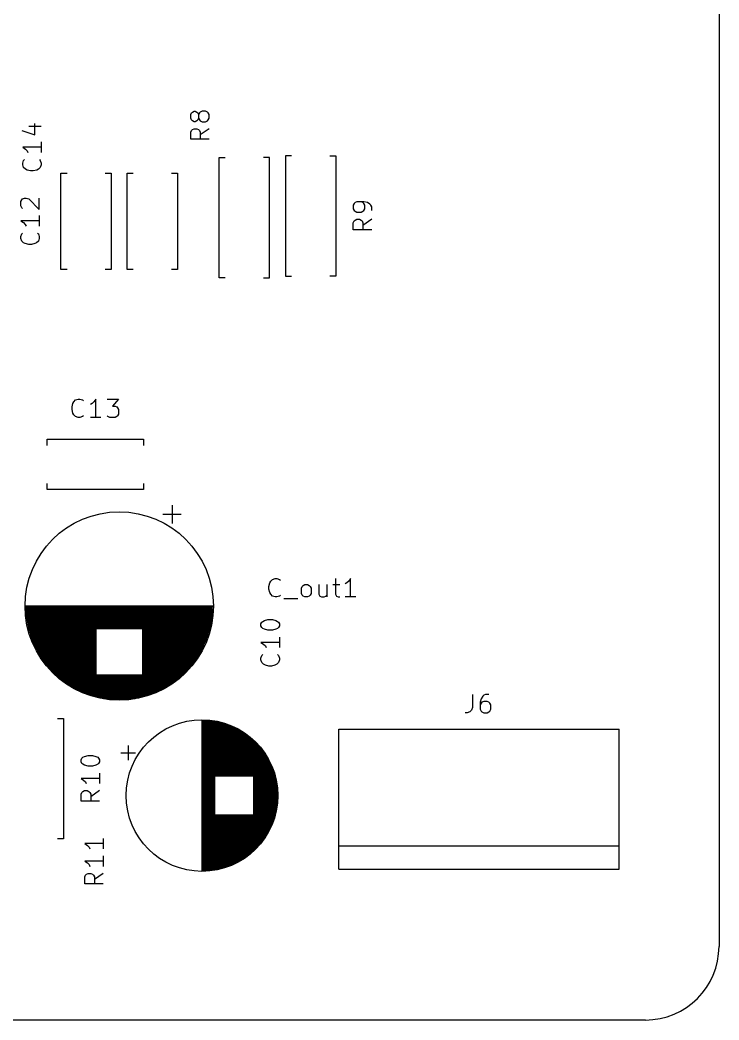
# Model space of a CAD drawing. Header units: millimetres. Extents: x 83 to 184, y -140 to -36.
# Drawn here: x 146 to 184, y -140 to -85.7 of the extents above; entities that cross this region are included whole.
import ezdxf

# ---------------------------------------------------------------- set-up
doc = ezdxf.new("R2010")
doc.units = ezdxf.units.MM
doc.layers.add('Edge.Cuts', color=254, linetype='CONTINUOUS', true_color=0xd0d2cd)
doc.layers.add('F.Silkscreen', color=41, linetype='CONTINUOUS', true_color=0xf2eda1)

msp = doc.modelspace()

# ---------------------------------------------------------------- linework, layer by layer
at = {"layer": 'Edge.Cuts', "linetype": 'CONTINUOUS'}
for p, q in [((184, -40), (184, -136)), ((180, -140), (87, -140))]:
    msp.add_line(p, q, dxfattribs=at)
at = {"layer": 'Edge.Cuts'}
msp.add_arc((180, -136), 4, -90, 0, dxfattribs=at)
at = {"layer": 'F.Silkscreen', "linetype": 'CONTINUOUS'}
for p, q in [((155.284819, -90.794761), (155.332438, -90.699523)), ((155.332438, -90.699523), (155.380057, -90.651904)), ((155.380057, -90.651904), (155.475295, -90.604285)), ((155.475295, -90.604285), (155.522914, -90.604285)), ((155.522914, -90.604285), (155.618152, -90.651904)), ((155.618152, -90.651904), (155.665771, -90.699523)), ((155.665771, -90.699523), (155.71339, -90.794761)), ((155.761009, -90.699523), (155.71339, -90.794761)), ((155.808628, -90.651904), (155.761009, -90.699523)), ((155.903866, -90.604285), (155.808628, -90.651904)), ((156.094342, -90.604285), (155.903866, -90.604285)), ((156.18958, -90.651904), (156.094342, -90.604285)), ((156.2372, -90.699523), (156.18958, -90.651904)), ((156.284819, -90.794761), (156.2372, -90.699523)), ((146.821485, -91.899523), (146.821485, -91.280476)), ((155.284819, -90.985237), (155.284819, -90.794761)), ((155.332438, -91.080475), (155.284819, -90.985237)), ((155.380057, -91.128094), (155.332438, -91.080475)), ((155.475295, -91.175713), (155.380057, -91.128094)), ((155.522914, -91.175713), (155.475295, -91.175713)), ((155.618152, -91.128094), (155.522914, -91.175713)), ((155.665771, -91.080475), (155.618152, -91.128094)), ((155.71339, -90.985237), (155.665771, -91.080475)), ((155.71339, -90.794761), (155.71339, -90.985237)), ((155.71339, -90.985237), (155.761009, -91.080475)), ((155.761009, -91.080475), (155.808628, -91.128094)), ((155.808628, -91.128094), (155.903866, -91.175713)), ((155.903866, -91.175713), (156.094342, -91.175713)), ((156.094342, -91.175713), (156.18958, -91.128094)), ((156.18958, -91.128094), (156.2372, -91.080475)), ((156.2372, -91.080475), (156.284819, -90.985237)), ((156.284819, -90.985237), (156.284819, -90.794761)), ((146.1072, -91.661428), (146.821485, -91.899523)), ((146.488152, -91.423333), (147.154819, -91.423333)), ((155.284819, -91.747142), (155.332438, -91.651904)), ((155.284819, -92.128094), (155.284819, -91.747142)), ((155.332438, -91.651904), (155.380057, -91.604285)), ((155.380057, -91.604285), (155.475295, -91.556666)), ((155.475295, -91.556666), (155.618152, -91.556666)), ((155.618152, -91.556666), (155.71339, -91.604285)), ((155.71339, -91.604285), (155.761009, -91.651904)), ((155.761009, -91.651904), (155.808628, -91.747142)), ((156.284819, -91.556666), (155.808628, -91.889999)), ((155.808628, -91.747142), (155.808628, -92.128094)), ((147.154819, -92.280476), (147.154819, -92.851904)), ((156.284819, -92.128094), (155.284819, -92.128094)), ((147.154819, -92.56619), (146.154819, -92.56619)), ((146.154819, -92.56619), (146.297676, -92.661428)), ((146.297676, -92.661428), (146.392914, -92.756666)), ((146.392914, -92.756666), (146.440533, -92.851904)), ((146.154819, -93.423333), (146.202438, -93.280476)), ((146.154819, -93.518571), (146.154819, -93.423333)), ((146.202438, -93.280476), (146.250057, -93.232857)), ((147.05958, -93.232857), (147.1072, -93.280476)), ((147.1072, -93.280476), (147.154819, -93.423333)), ((147.154819, -93.423333), (147.154819, -93.518571)), ((156.83, -93.12), (157.16, -93.12)), ((156.83, -99.66), (156.83, -93.12)), ((159.57, -93.12), (159.24, -93.12)), ((159.57, -99.66), (159.57, -93.12)), ((160.43, -93.04), (160.43, -99.58)), ((160.76, -93.04), (160.43, -93.04)), ((162.84, -93.04), (163.17, -93.04)), ((163.17, -93.04), (163.17, -99.58)), ((146.202438, -93.661428), (146.154819, -93.518571)), ((146.297676, -93.756666), (146.202438, -93.661428)), ((146.392914, -93.804285), (146.297676, -93.756666)), ((146.58339, -93.851904), (146.392914, -93.804285)), ((146.726247, -93.851904), (146.58339, -93.851904)), ((146.916723, -93.804285), (146.726247, -93.851904)), ((147.011961, -93.756666), (146.916723, -93.804285)), ((147.1072, -93.661428), (147.011961, -93.756666)), ((147.154819, -93.518571), (147.1072, -93.661428)), ((148.23, -93.97), (148.567, -93.97)), ((148.23, -99.21), (148.23, -93.97)), ((150.633, -93.97), (150.97, -93.97)), ((150.97, -93.97), (150.97, -99.21)), ((151.83, -93.97), (152.167, -93.97)), ((151.83, -99.21), (151.83, -93.97)), ((154.233, -93.97), (154.57, -93.97)), ((154.57, -93.97), (154.57, -99.21)), ((146.054819, -95.518571), (146.102438, -95.423333)), ((146.054819, -95.756666), (146.054819, -95.518571)), ((146.102438, -95.423333), (146.150057, -95.375714)), ((146.150057, -95.375714), (146.245295, -95.328095)), ((146.245295, -95.328095), (146.340533, -95.328095)), ((146.340533, -95.328095), (146.48339, -95.375714)), ((146.48339, -95.375714), (147.054819, -95.947142)), ((147.054819, -95.947142), (147.054819, -95.328095)), ((164.172438, -95.619523), (164.124819, -95.714761)), ((164.220057, -95.571904), (164.172438, -95.619523)), ((164.315295, -95.524285), (164.220057, -95.571904)), ((164.696247, -95.524285), (164.315295, -95.524285)), ((164.648628, -95.571904), (164.55339, -95.524285)), ((164.696247, -95.619523), (164.648628, -95.571904)), ((164.886723, -95.571904), (164.696247, -95.524285)), ((164.743866, -95.714761), (164.696247, -95.619523)), ((165.02958, -95.667142), (164.886723, -95.571904)), ((146.102438, -95.851904), (146.054819, -95.756666)), ((146.150057, -95.899523), (146.102438, -95.851904)), ((164.124819, -95.714761), (164.124819, -95.905237)), ((164.124819, -95.905237), (164.172438, -96.000475)), ((164.172438, -96.000475), (164.220057, -96.048094)), ((164.220057, -96.048094), (164.315295, -96.095713)), ((164.315295, -96.095713), (164.55339, -96.095713)), ((164.55339, -96.095713), (164.648628, -96.048094)), ((164.648628, -96.048094), (164.696247, -96.000475)), ((164.696247, -96.000475), (164.743866, -95.905237)), ((164.743866, -95.905237), (164.743866, -95.714761)), ((165.0772, -95.714761), (165.02958, -95.667142)), ((165.124819, -95.809999), (165.0772, -95.714761)), ((165.124819, -96.000475), (165.124819, -95.809999)), ((147.054819, -96.56619), (146.054819, -96.56619)), ((146.054819, -96.56619), (146.197676, -96.661428)), ((146.197676, -96.661428), (146.292914, -96.756666)), ((147.054819, -96.280476), (147.054819, -96.851904)), ((164.124819, -96.667142), (164.172438, -96.571904)), ((164.124819, -97.048094), (164.124819, -96.667142)), ((164.172438, -96.571904), (164.220057, -96.524285)), ((164.220057, -96.524285), (164.315295, -96.476666)), ((164.315295, -96.476666), (164.458152, -96.476666)), ((164.458152, -96.476666), (164.55339, -96.524285)), ((164.55339, -96.524285), (164.601009, -96.571904)), ((164.601009, -96.571904), (164.648628, -96.667142)), ((165.124819, -96.476666), (164.648628, -96.809999)), ((164.648628, -96.667142), (164.648628, -97.048094)), ((146.054819, -97.423333), (146.102438, -97.280476)), ((146.102438, -97.280476), (146.150057, -97.232857)), ((146.292914, -96.756666), (146.340533, -96.851904)), ((146.95958, -97.232857), (147.0072, -97.280476)), ((147.0072, -97.280476), (147.054819, -97.423333)), ((165.124819, -97.048094), (164.124819, -97.048094)), ((146.054819, -97.518571), (146.054819, -97.423333)), ((146.102438, -97.661428), (146.054819, -97.518571)), ((146.197676, -97.756666), (146.102438, -97.661428)), ((146.292914, -97.804285), (146.197676, -97.756666)), ((146.48339, -97.851904), (146.292914, -97.804285)), ((146.816723, -97.804285), (146.626247, -97.851904)), ((146.911961, -97.756666), (146.816723, -97.804285)), ((147.0072, -97.661428), (146.911961, -97.756666)), ((147.054819, -97.518571), (147.0072, -97.661428)), ((147.054819, -97.423333), (147.054819, -97.518571)), ((146.626247, -97.851904), (146.48339, -97.851904)), ((148.567, -99.21), (148.23, -99.21)), ((150.97, -99.21), (150.633, -99.21)), ((152.167, -99.21), (151.83, -99.21)), ((154.57, -99.21), (154.233, -99.21)), ((157.16, -99.66), (156.83, -99.66)), ((159.24, -99.66), (159.57, -99.66)), ((160.43, -99.58), (160.76, -99.58)), ((163.17, -99.58), (162.84, -99.58)), ((148.838095, -106.68339), (148.885714, -106.492914)), ((148.885714, -106.492914), (148.933333, -106.397676)), ((148.933333, -106.397676), (149.028571, -106.302438)), ((149.028571, -106.302438), (149.171428, -106.254819)), ((149.171428, -106.254819), (149.266666, -106.254819)), ((149.266666, -106.254819), (149.409523, -106.302438)), ((149.409523, -106.302438), (149.457142, -106.350057)), ((149.933333, -106.492914), (149.838095, -106.540533)), ((150.028571, -106.397676), (149.933333, -106.492914)), ((150.123809, -106.254819), (150.028571, -106.397676)), ((150.123809, -107.254819), (150.123809, -106.254819)), ((150.742857, -106.254819), (151.361904, -106.254819)), ((151.361904, -106.254819), (151.028571, -106.635771)), ((148.838095, -106.826247), (148.838095, -106.68339)), ((148.885714, -107.016723), (148.838095, -106.826247)), ((148.933333, -107.111961), (148.885714, -107.016723)), ((151.028571, -106.635771), (151.171428, -106.635771)), ((151.171428, -106.635771), (151.266666, -106.68339)), ((151.266666, -106.68339), (151.314285, -106.731009)), ((151.314285, -106.731009), (151.361904, -106.826247)), ((151.361904, -107.064342), (151.314285, -107.15958)), ((151.361904, -106.826247), (151.361904, -107.064342)), ((149.028571, -107.2072), (148.933333, -107.111961)), ((149.171428, -107.254819), (149.028571, -107.2072)), ((149.266666, -107.254819), (149.171428, -107.254819)), ((149.409523, -107.2072), (149.266666, -107.254819)), ((149.457142, -107.15958), (149.409523, -107.2072)), ((150.409523, -107.254819), (149.838095, -107.254819)), ((150.790476, -107.2072), (150.742857, -107.15958)), ((150.885714, -107.254819), (150.790476, -107.2072)), ((151.171428, -107.254819), (150.885714, -107.254819)), ((151.266666, -107.2072), (151.171428, -107.254819)), ((151.314285, -107.15958), (151.266666, -107.2072)), ((147.48, -108.43), (152.72, -108.43)), ((147.48, -108.767), (147.48, -108.43)), ((152.72, -108.43), (152.72, -108.767)), ((147.48, -111.17), (147.48, -110.833)), ((152.72, -110.833), (152.72, -111.17)), ((152.72, -111.17), (147.48, -111.17)), ((154.275, -112.020354), (154.275, -113.020354)), ((154.775, -112.520354), (153.775, -112.520354)), ((159.540206, -116.43339), (159.587825, -116.242914)), ((159.587825, -116.242914), (159.635444, -116.147676)), ((159.635444, -116.147676), (159.730682, -116.052438)), ((159.730682, -116.052438), (159.873539, -116.004819)), ((159.873539, -116.004819), (159.968777, -116.004819)), ((159.968777, -116.004819), (160.111634, -116.052438)), ((160.111634, -116.052438), (160.159253, -116.100057)), ((163.159254, -116.004819), (163.159254, -116.861961)), ((163.778302, -116.242914), (163.683064, -116.290533)), ((163.87354, -116.147676), (163.778302, -116.242914)), ((163.968778, -116.004819), (163.87354, -116.147676)), ((163.968778, -117.004819), (163.968778, -116.004819)), ((159.540206, -116.576247), (159.540206, -116.43339)), ((159.587825, -116.766723), (159.540206, -116.576247)), ((159.635444, -116.861961), (159.587825, -116.766723)), ((161.302111, -116.528628), (161.34973, -116.43339)), ((161.302111, -116.814342), (161.302111, -116.528628)), ((161.34973, -116.90958), (161.302111, -116.814342)), ((161.34973, -116.43339), (161.397349, -116.385771)), ((161.397349, -116.385771), (161.492587, -116.338152)), ((161.492587, -116.338152), (161.635444, -116.338152)), ((161.635444, -116.338152), (161.730682, -116.385771)), ((161.730682, -116.385771), (161.778301, -116.43339)), ((161.778301, -116.43339), (161.82592, -116.528628)), ((161.82592, -116.814342), (161.778301, -116.90958)), ((161.82592, -116.528628), (161.82592, -116.814342)), ((162.254492, -116.338152), (162.254492, -116.861961)), ((162.683063, -116.338152), (162.683063, -117.004819)), ((163.016397, -116.338152), (163.397349, -116.338152)), ((159.730682, -116.9572), (159.635444, -116.861961)), ((159.873539, -117.004819), (159.730682, -116.9572)), ((159.968777, -117.004819), (159.873539, -117.004819)), ((160.111634, -116.9572), (159.968777, -117.004819)), ((160.159253, -116.90958), (160.111634, -116.9572)), ((160.34973, -117.100057), (161.111634, -117.100057)), ((161.397349, -116.9572), (161.34973, -116.90958)), ((161.492587, -117.004819), (161.397349, -116.9572)), ((161.635444, -117.004819), (161.492587, -117.004819)), ((161.730682, -116.9572), (161.635444, -117.004819)), ((161.778301, -116.90958), (161.730682, -116.9572)), ((162.254492, -116.861961), (162.302111, -116.9572)), ((162.302111, -116.9572), (162.397349, -117.004819)), ((162.397349, -117.004819), (162.540206, -117.004819)), ((162.540206, -117.004819), (162.635444, -116.9572)), ((162.635444, -116.9572), (162.683063, -116.90958)), ((163.159254, -116.861961), (163.206873, -116.9572)), ((163.206873, -116.9572), (163.302111, -117.004819)), ((163.302111, -117.004819), (163.397349, -117.004819)), ((164.254492, -117.004819), (163.683064, -117.004819)), ((156.48, -117.5), (146.32, -117.5)), ((156.48, -117.54), (146.32, -117.54)), ((156.479, -117.58), (146.321, -117.58)), ((156.479, -117.62), (146.321, -117.62)), ((156.477, -117.66), (146.323, -117.66)), ((156.476, -117.7), (146.324, -117.7)), ((156.474, -117.74), (146.326, -117.74)), ((156.472, -117.78), (146.328, -117.78)), ((156.47, -117.82), (146.33, -117.82)), ((156.467, -117.86), (146.333, -117.86)), ((156.464, -117.9), (146.336, -117.9)), ((156.461, -117.94), (146.339, -117.94)), ((156.457, -117.98), (146.343, -117.98)), ((156.454, -118.02), (146.346, -118.02)), ((156.449, -118.06), (146.351, -118.06)), ((156.445, -118.1), (146.355, -118.1)), ((156.44, -118.14), (146.36, -118.14)), ((156.435, -118.18), (146.365, -118.18)), ((156.429, -118.22), (146.371, -118.22)), ((156.423, -118.26), (146.377, -118.26)), ((156.417, -118.3), (146.383, -118.3)), ((156.411, -118.34), (146.389, -118.34)), ((156.404, -118.38), (146.396, -118.38)), ((156.397, -118.42), (146.403, -118.42)), ((156.389, -118.46), (146.411, -118.46)), ((159.104819, -118.47619), (159.152438, -118.380952)), ((159.104819, -118.571428), (159.104819, -118.47619)), ((159.152438, -118.380952), (159.200057, -118.333333)), ((159.200057, -118.333333), (159.295295, -118.285714)), ((159.295295, -118.285714), (159.485771, -118.238095)), ((159.485771, -118.238095), (159.723866, -118.238095)), ((159.723866, -118.238095), (159.914342, -118.285714)), ((159.914342, -118.285714), (160.00958, -118.333333)), ((160.00958, -118.333333), (160.0572, -118.380952)), ((160.0572, -118.380952), (160.104819, -118.47619)), ((160.104819, -118.47619), (160.104819, -118.571428)), ((156.381, -118.5), (146.419, -118.5)), ((156.373, -118.54), (146.427, -118.54)), ((156.365, -118.58), (146.435, -118.58)), ((156.356, -118.62), (146.444, -118.62)), ((156.347, -118.66), (146.453, -118.66)), ((156.337, -118.7), (146.463, -118.7)), ((156.328, -118.74), (146.472, -118.74)), ((150.16, -118.78), (146.483, -118.78)), ((150.16, -118.82), (146.493, -118.82)), ((150.16, -118.86), (146.504, -118.86)), ((150.16, -118.9), (146.515, -118.9)), ((150.16, -118.94), (146.527, -118.94)), ((150.16, -118.98), (146.539, -118.98)), ((150.16, -119.02), (146.551, -119.02)), ((156.317, -118.78), (152.64, -118.78)), ((156.307, -118.82), (152.64, -118.82)), ((156.296, -118.86), (152.64, -118.86)), ((156.285, -118.9), (152.64, -118.9)), ((156.273, -118.94), (152.64, -118.94)), ((156.261, -118.98), (152.64, -118.98)), ((156.249, -119.02), (152.64, -119.02)), ((159.152438, -118.666666), (159.104819, -118.571428)), ((159.200057, -118.714285), (159.152438, -118.666666)), ((159.295295, -118.761904), (159.200057, -118.714285)), ((159.485771, -118.809523), (159.295295, -118.761904)), ((159.723866, -118.809523), (159.485771, -118.809523)), ((159.914342, -118.761904), (159.723866, -118.809523)), ((160.00958, -118.714285), (159.914342, -118.761904)), ((160.0572, -118.666666), (160.00958, -118.714285)), ((160.104819, -118.571428), (160.0572, -118.666666)), ((150.16, -119.06), (146.563, -119.06)), ((150.16, -119.1), (146.576, -119.1)), ((150.16, -119.14), (146.59, -119.14)), ((150.16, -119.18), (146.603, -119.18)), ((150.16, -119.22), (146.618, -119.22)), ((150.16, -119.26), (146.632, -119.26)), ((150.16, -119.3), (146.647, -119.3)), ((150.16, -119.34), (146.662, -119.34)), ((150.16, -119.38), (146.678, -119.38)), ((150.16, -119.42), (146.694, -119.42)), ((150.16, -119.46), (146.71, -119.46)), ((150.16, -119.5), (146.727, -119.5)), ((150.16, -119.54), (146.744, -119.54)), ((156.237, -119.06), (152.64, -119.06)), ((156.224, -119.1), (152.64, -119.1)), ((156.21, -119.14), (152.64, -119.14)), ((156.197, -119.18), (152.64, -119.18)), ((156.182, -119.22), (152.64, -119.22)), ((156.168, -119.26), (152.64, -119.26)), ((156.153, -119.3), (152.64, -119.3)), ((156.138, -119.34), (152.64, -119.34)), ((156.122, -119.38), (152.64, -119.38)), ((156.106, -119.42), (152.64, -119.42)), ((156.09, -119.46), (152.64, -119.46)), ((156.073, -119.5), (152.64, -119.5)), ((156.056, -119.54), (152.64, -119.54)), ((160.104819, -119.47619), (159.104819, -119.47619)), ((159.104819, -119.47619), (159.247676, -119.571428)), ((160.104819, -119.190476), (160.104819, -119.761904)), ((150.16, -119.58), (146.762, -119.58)), ((150.16, -119.62), (146.78, -119.62)), ((150.16, -119.66), (146.798, -119.66)), ((150.16, -119.7), (146.817, -119.7)), ((150.16, -119.74), (146.836, -119.74)), ((150.16, -119.78), (146.856, -119.78)), ((150.16, -119.82), (146.876, -119.82)), ((150.16, -119.86), (146.896, -119.86)), ((150.16, -119.9), (146.917, -119.9)), ((150.16, -119.94), (146.939, -119.94)), ((150.16, -119.98), (146.961, -119.98)), ((150.16, -120.02), (146.983, -120.02)), ((150.16, -120.06), (147.006, -120.06)), ((150.16, -120.1), (147.029, -120.1)), ((156.038, -119.58), (152.64, -119.58)), ((156.02, -119.62), (152.64, -119.62)), ((156.002, -119.66), (152.64, -119.66)), ((155.983, -119.7), (152.64, -119.7)), ((155.964, -119.74), (152.64, -119.74)), ((155.944, -119.78), (152.64, -119.78)), ((155.924, -119.82), (152.64, -119.82)), ((155.904, -119.86), (152.64, -119.86)), ((155.883, -119.9), (152.64, -119.9)), ((155.861, -119.94), (152.64, -119.94)), ((155.839, -119.98), (152.64, -119.98)), ((155.817, -120.02), (152.64, -120.02)), ((155.794, -120.06), (152.64, -120.06)), ((155.771, -120.1), (152.64, -120.1)), ((159.247676, -119.571428), (159.342914, -119.666666)), ((159.342914, -119.666666), (159.390533, -119.761904)), ((150.16, -120.14), (147.053, -120.14)), ((150.16, -120.18), (147.077, -120.18)), ((150.16, -120.22), (147.102, -120.22)), ((150.16, -120.26), (147.128, -120.26)), ((150.16, -120.3), (147.153, -120.3)), ((150.16, -120.34), (147.18, -120.34)), ((150.16, -120.38), (147.207, -120.38)), ((150.16, -120.42), (147.234, -120.42)), ((150.16, -120.46), (147.262, -120.46)), ((150.16, -120.5), (147.291, -120.5)), ((150.16, -120.54), (147.32, -120.54)), ((150.16, -120.58), (147.35, -120.58)), ((150.16, -120.62), (147.38, -120.62)), ((155.747, -120.14), (152.64, -120.14)), ((155.723, -120.18), (152.64, -120.18)), ((155.698, -120.22), (152.64, -120.22)), ((155.672, -120.26), (152.64, -120.26)), ((155.647, -120.3), (152.64, -120.3)), ((155.62, -120.34), (152.64, -120.34)), ((155.593, -120.38), (152.64, -120.38)), ((155.566, -120.42), (152.64, -120.42)), ((155.538, -120.46), (152.64, -120.46)), ((155.509, -120.5), (152.64, -120.5)), ((155.48, -120.54), (152.64, -120.54)), ((155.45, -120.58), (152.64, -120.58)), ((155.42, -120.62), (152.64, -120.62)), ((159.104819, -120.333333), (159.152438, -120.190476)), ((159.104819, -120.428571), (159.104819, -120.333333)), ((159.152438, -120.571428), (159.104819, -120.428571)), ((159.152438, -120.190476), (159.200057, -120.142857)), ((159.247676, -120.666666), (159.152438, -120.571428)), ((160.0572, -120.571428), (159.961961, -120.666666)), ((160.00958, -120.142857), (160.0572, -120.190476)), ((160.0572, -120.190476), (160.104819, -120.333333)), ((160.104819, -120.428571), (160.0572, -120.571428)), ((160.104819, -120.333333), (160.104819, -120.428571)), ((150.16, -120.66), (147.412, -120.66)), ((150.16, -120.7), (147.443, -120.7)), ((150.16, -120.74), (147.476, -120.74)), ((150.16, -120.78), (147.509, -120.78)), ((150.16, -120.82), (147.542, -120.82)), ((150.16, -120.86), (147.577, -120.86)), ((150.16, -120.9), (147.612, -120.9)), ((150.16, -120.94), (147.648, -120.94)), ((150.16, -120.98), (147.684, -120.98)), ((150.16, -121.02), (147.722, -121.02)), ((150.16, -121.06), (147.76, -121.06)), ((150.16, -121.1), (147.799, -121.1)), ((150.16, -121.14), (147.839, -121.14)), ((150.16, -121.18), (147.88, -121.18)), ((155.388, -120.66), (152.64, -120.66)), ((155.357, -120.7), (152.64, -120.7)), ((155.324, -120.74), (152.64, -120.74)), ((155.291, -120.78), (152.64, -120.78)), ((155.258, -120.82), (152.64, -120.82)), ((155.223, -120.86), (152.64, -120.86)), ((155.188, -120.9), (152.64, -120.9)), ((155.152, -120.94), (152.64, -120.94)), ((155.116, -120.98), (152.64, -120.98)), ((155.078, -121.02), (152.64, -121.02)), ((155.04, -121.06), (152.64, -121.06)), ((155.001, -121.1), (152.64, -121.1)), ((154.961, -121.14), (152.64, -121.14)), ((154.92, -121.18), (152.64, -121.18)), ((159.342914, -120.714285), (159.247676, -120.666666)), ((159.53339, -120.761904), (159.342914, -120.714285)), ((159.676247, -120.761904), (159.53339, -120.761904)), ((159.866723, -120.714285), (159.676247, -120.761904)), ((159.961961, -120.666666), (159.866723, -120.714285)), ((150.16, -121.22), (147.922, -121.22)), ((154.835, -121.26), (147.965, -121.26)), ((154.791, -121.3), (148.009, -121.3)), ((154.747, -121.34), (148.053, -121.34)), ((154.701, -121.38), (148.099, -121.38)), ((154.654, -121.42), (148.146, -121.42)), ((154.605, -121.46), (148.195, -121.46)), ((154.556, -121.5), (148.244, -121.5)), ((154.505, -121.54), (148.295, -121.54)), ((154.453, -121.58), (148.347, -121.58)), ((154.4, -121.62), (148.4, -121.62)), ((154.345, -121.66), (148.455, -121.66)), ((154.288, -121.7), (148.512, -121.7)), ((154.23, -121.74), (148.57, -121.74)), ((154.878, -121.22), (152.64, -121.22)), ((154.17, -121.78), (148.63, -121.78)), ((154.108, -121.82), (148.692, -121.82)), ((154.044, -121.86), (148.756, -121.86)), ((153.978, -121.9), (148.822, -121.9)), ((153.91, -121.94), (148.89, -121.94)), ((153.839, -121.98), (148.961, -121.98)), ((153.765, -122.02), (149.035, -122.02)), ((153.688, -122.06), (149.112, -122.06)), ((153.608, -122.1), (149.192, -122.1)), ((153.524, -122.14), (149.276, -122.14)), ((153.437, -122.18), (149.363, -122.18)), ((153.344, -122.22), (149.456, -122.22)), ((153.246, -122.26), (149.554, -122.26)), ((153.142, -122.3), (149.658, -122.3)), ((153.03, -122.34), (149.77, -122.34)), ((152.909, -122.38), (149.891, -122.38)), ((152.777, -122.42), (150.023, -122.42)), ((152.63, -122.46), (150.17, -122.46)), ((152.462, -122.5), (150.338, -122.5)), ((152.262, -122.54), (150.538, -122.54)), ((151.999, -122.58), (150.801, -122.58)), ((170.59313, -122.304819), (170.59313, -123.019104)), ((171.069321, -122.542914), (171.021702, -122.73339)), ((171.021702, -122.73339), (171.021702, -123.114342)), ((171.069321, -122.781009), (171.021702, -122.876247)), ((171.164559, -122.400057), (171.069321, -122.542914)), ((171.11694, -122.73339), (171.069321, -122.781009)), ((171.212178, -122.685771), (171.11694, -122.73339)), ((171.212178, -122.352438), (171.164559, -122.400057)), ((171.307416, -122.304819), (171.212178, -122.352438)), ((171.402654, -122.685771), (171.212178, -122.685771)), ((171.497892, -122.304819), (171.307416, -122.304819)), ((171.497892, -122.73339), (171.402654, -122.685771)), ((171.545511, -122.781009), (171.497892, -122.73339)), ((171.59313, -122.876247), (171.545511, -122.781009)), ((170.307416, -123.304819), (170.212178, -123.304819)), ((170.450273, -123.2572), (170.307416, -123.304819)), ((170.545511, -123.161961), (170.450273, -123.2572)), ((170.59313, -123.019104), (170.545511, -123.161961)), ((171.021702, -123.114342), (171.069321, -123.20958)), ((171.069321, -123.20958), (171.11694, -123.2572)), ((171.11694, -123.2572), (171.212178, -123.304819)), ((171.212178, -123.304819), (171.402654, -123.304819)), ((171.402654, -123.304819), (171.497892, -123.2572)), ((171.497892, -123.2572), (171.545511, -123.20958)), ((171.545511, -123.20958), (171.59313, -123.114342)), ((171.59313, -123.114342), (171.59313, -122.876247)), ((148.04, -123.62), (148.37, -123.62)), ((148.37, -123.62), (148.37, -130.16)), ((155.897349, -123.72), (155.897349, -131.88)), ((155.937349, -123.72), (155.937349, -131.88)), ((155.977349, -123.721), (155.977349, -131.879)), ((156.017349, -123.722), (156.017349, -131.878)), ((156.057349, -123.723), (156.057349, -131.877)), ((156.097349, -123.725), (156.097349, -131.875)), ((156.137349, -123.727), (156.137349, -131.873)), ((156.177349, -123.73), (156.177349, -131.87)), ((156.217349, -123.732), (156.217349, -131.868)), ((156.257349, -123.736), (156.257349, -131.864)), ((156.297349, -123.739), (156.297349, -131.861)), ((156.337349, -123.744), (156.337349, -131.856)), ((156.377349, -123.748), (156.377349, -131.852)), ((156.417349, -123.753), (156.417349, -131.847)), ((156.457349, -123.758), (156.457349, -131.842)), ((156.497349, -123.764), (156.497349, -131.836)), ((156.537349, -123.77), (156.537349, -131.83)), ((156.577349, -123.777), (156.577349, -131.823)), ((156.617349, -123.783), (156.617349, -126.76)), ((156.657349, -123.791), (156.657349, -126.76)), ((156.697349, -123.798), (156.697349, -126.76)), ((156.737349, -123.807), (156.737349, -126.76)), ((156.777349, -123.815), (156.777349, -126.76)), ((156.817349, -123.824), (156.817349, -126.76)), ((156.857349, -123.833), (156.857349, -126.76)), ((156.897349, -123.843), (156.897349, -126.76)), ((156.937349, -123.853), (156.937349, -126.76)), ((156.977349, -123.864), (156.977349, -126.76)), ((157.017349, -123.875), (157.017349, -126.76)), ((157.057349, -123.887), (157.057349, -126.76)), ((157.097349, -123.899), (157.097349, -126.76)), ((157.137349, -123.911), (157.137349, -126.76)), ((157.177349, -123.924), (157.177349, -126.76)), ((157.217349, -123.937), (157.217349, -126.76)), ((157.257349, -123.951), (157.257349, -126.76)), ((157.297349, -123.965), (157.297349, -126.76)), ((157.337349, -123.98), (157.337349, -126.76)), ((157.377349, -123.995), (157.377349, -126.76)), ((157.417349, -124.011), (157.417349, -126.76)), ((157.457349, -124.027), (157.457349, -126.76)), ((157.497349, -124.043), (157.497349, -126.76)), ((157.537349, -124.06), (157.537349, -126.76)), ((157.577349, -124.078), (157.577349, -126.76)), ((157.617349, -124.096), (157.617349, -126.76)), ((157.657349, -124.115), (157.657349, -126.76)), ((157.697349, -124.134), (157.697349, -126.76)), ((157.737349, -124.154), (157.737349, -126.76)), ((157.777349, -124.174), (157.777349, -126.76)), ((157.817349, -124.195), (157.817349, -126.76)), ((157.857349, -124.216), (157.857349, -126.76)), ((157.897349, -124.238), (157.897349, -126.76)), ((157.937349, -124.261), (157.937349, -126.76)), ((157.977349, -124.284), (157.977349, -126.76)), ((158.017349, -124.307), (158.017349, -126.76)), ((158.057349, -124.332), (158.057349, -126.76)), ((158.097349, -124.357), (158.097349, -126.76)), ((158.137349, -124.382), (158.137349, -126.76)), ((158.177349, -124.408), (158.177349, -126.76)), ((158.217349, -124.435), (158.217349, -126.76)), ((163.336464, -124.19), (178.576464, -124.19)), ((163.336464, -131.81), (163.336464, -124.19)), ((178.576464, -131.81), (178.576464, -124.19)), ((158.257349, -124.463), (158.257349, -126.76)), ((158.297349, -124.491), (158.297349, -126.76)), ((158.337349, -124.52), (158.337349, -126.76)), ((158.377349, -124.55), (158.377349, -126.76)), ((158.417349, -124.581), (158.417349, -126.76)), ((158.457349, -124.612), (158.457349, -126.76)), ((158.497349, -124.644), (158.497349, -126.76)), ((158.537349, -124.677), (158.537349, -126.76)), ((158.577349, -124.711), (158.577349, -126.76)), ((158.617349, -124.745), (158.617349, -126.76)), ((158.657349, -124.781), (158.657349, -126.76)), ((158.697349, -124.818), (158.697349, -130.782)), ((158.737349, -124.855), (158.737349, -130.745)), ((158.777349, -124.894), (158.777349, -130.706)), ((158.817349, -124.933), (158.817349, -130.667)), ((158.857349, -124.974), (158.857349, -130.626)), ((151.487651, -125.485), (152.287651, -125.485)), ((151.887651, -125.085), (151.887651, -125.885)), ((158.897349, -125.016), (158.897349, -130.584)), ((158.937349, -125.059), (158.937349, -130.541)), ((158.977349, -125.104), (158.977349, -130.496)), ((159.017349, -125.149), (159.017349, -130.451)), ((159.057349, -125.196), (159.057349, -130.404)), ((159.097349, -125.245), (159.097349, -130.355)), ((159.137349, -125.295), (159.137349, -130.305)), ((159.177349, -125.347), (159.177349, -130.253)), ((159.217349, -125.4), (159.217349, -130.2)), ((159.257349, -125.456), (159.257349, -130.144)), ((159.297349, -125.513), (159.297349, -130.087)), ((149.324819, -125.86619), (149.372438, -125.770952)), ((149.324819, -125.961428), (149.324819, -125.86619)), ((149.372438, -126.056666), (149.324819, -125.961428)), ((149.372438, -125.770952), (149.420057, -125.723333)), ((149.420057, -126.104285), (149.372438, -126.056666)), ((149.420057, -125.723333), (149.515295, -125.675714)), ((149.515295, -125.675714), (149.705771, -125.628095)), ((149.705771, -125.628095), (149.943866, -125.628095)), ((149.943866, -125.628095), (150.134342, -125.675714)), ((150.134342, -125.675714), (150.22958, -125.723333)), ((150.22958, -125.723333), (150.2772, -125.770952)), ((150.2772, -126.056666), (150.22958, -126.104285)), ((150.2772, -125.770952), (150.324819, -125.86619)), ((150.324819, -125.961428), (150.2772, -126.056666)), ((150.324819, -125.86619), (150.324819, -125.961428)), ((159.337349, -125.573), (159.337349, -130.027)), ((159.377349, -125.635), (159.377349, -129.965)), ((159.417349, -125.699), (159.417349, -129.901)), ((159.457349, -125.766), (159.457349, -129.834)), ((159.497349, -125.836), (159.497349, -129.764)), ((159.537349, -125.91), (159.537349, -129.69)), ((159.577349, -125.987), (159.577349, -129.613)), ((159.617349, -126.069), (159.617349, -129.531)), ((149.515295, -126.151904), (149.420057, -126.104285)), ((149.705771, -126.199523), (149.515295, -126.151904)), ((149.943866, -126.199523), (149.705771, -126.199523)), ((150.134342, -126.151904), (149.943866, -126.199523)), ((150.22958, -126.104285), (150.134342, -126.151904)), ((150.324819, -126.580476), (150.324819, -127.151904)), ((159.657349, -126.156), (159.657349, -129.444)), ((159.697349, -126.248), (159.697349, -129.352)), ((159.737349, -126.347), (159.737349, -129.253)), ((159.777349, -126.454), (159.777349, -129.146)), ((159.817349, -126.572), (159.817349, -129.028)), ((150.324819, -126.86619), (149.324819, -126.86619)), ((149.324819, -126.86619), (149.467676, -126.961428)), ((149.467676, -126.961428), (149.562914, -127.056666)), ((149.562914, -127.056666), (149.610533, -127.151904)), ((159.857349, -126.703), (159.857349, -128.897)), ((159.897349, -126.853), (159.897349, -128.747)), ((159.937349, -127.032), (159.937349, -128.568)), ((149.324819, -127.723333), (149.372438, -127.628095)), ((149.372438, -127.628095), (149.420057, -127.580476)), ((149.420057, -127.580476), (149.515295, -127.532857)), ((149.515295, -127.532857), (149.658152, -127.532857)), ((149.658152, -127.532857), (149.75339, -127.580476)), ((149.75339, -127.580476), (149.801009, -127.628095)), ((149.801009, -127.628095), (149.848628, -127.723333)), ((150.324819, -127.532857), (149.848628, -127.86619)), ((159.977349, -127.267), (159.977349, -128.333)), ((149.324819, -128.104285), (149.324819, -127.723333)), ((150.324819, -128.104285), (149.324819, -128.104285)), ((149.848628, -127.723333), (149.848628, -128.104285)), ((156.617349, -128.84), (156.617349, -131.817)), ((156.657349, -128.84), (156.657349, -131.809)), ((156.697349, -128.84), (156.697349, -131.802)), ((156.737349, -128.84), (156.737349, -131.793)), ((156.777349, -128.84), (156.777349, -131.785)), ((156.817349, -128.84), (156.817349, -131.776)), ((156.857349, -128.84), (156.857349, -131.767)), ((156.897349, -128.84), (156.897349, -131.757)), ((156.937349, -128.84), (156.937349, -131.747)), ((156.977349, -128.84), (156.977349, -131.736)), ((157.017349, -128.84), (157.017349, -131.725)), ((157.057349, -128.84), (157.057349, -131.713)), ((157.097349, -128.84), (157.097349, -131.701)), ((157.137349, -128.84), (157.137349, -131.689)), ((157.177349, -128.84), (157.177349, -131.676)), ((157.217349, -128.84), (157.217349, -131.663)), ((157.257349, -128.84), (157.257349, -131.649)), ((157.297349, -128.84), (157.297349, -131.635)), ((157.337349, -128.84), (157.337349, -131.62)), ((157.377349, -128.84), (157.377349, -131.605)), ((157.417349, -128.84), (157.417349, -131.589)), ((157.457349, -128.84), (157.457349, -131.573)), ((157.497349, -128.84), (157.497349, -131.557)), ((157.537349, -128.84), (157.537349, -131.54)), ((157.577349, -128.84), (157.577349, -131.522)), ((157.617349, -128.84), (157.617349, -131.504)), ((157.657349, -128.84), (157.657349, -131.485)), ((157.697349, -128.84), (157.697349, -131.466)), ((157.737349, -128.84), (157.737349, -131.446)), ((157.777349, -128.84), (157.777349, -131.426)), ((157.817349, -128.84), (157.817349, -131.405)), ((157.857349, -128.84), (157.857349, -131.384)), ((157.897349, -128.84), (157.897349, -131.362)), ((157.937349, -128.84), (157.937349, -131.339)), ((157.977349, -128.84), (157.977349, -131.316)), ((158.017349, -128.84), (158.017349, -131.293)), ((158.057349, -128.84), (158.057349, -131.268)), ((158.097349, -128.84), (158.097349, -131.243)), ((158.137349, -128.84), (158.137349, -131.218)), ((158.177349, -128.84), (158.177349, -131.192)), ((158.217349, -128.84), (158.217349, -131.165)), ((158.257349, -128.84), (158.257349, -131.137)), ((158.297349, -128.84), (158.297349, -131.109)), ((158.337349, -128.84), (158.337349, -131.08)), ((158.377349, -128.84), (158.377349, -131.05)), ((158.417349, -128.84), (158.417349, -131.019)), ((158.457349, -128.84), (158.457349, -130.988)), ((158.497349, -128.84), (158.497349, -130.956)), ((158.537349, -128.84), (158.537349, -130.923)), ((158.577349, -128.84), (158.577349, -130.889)), ((158.617349, -128.84), (158.617349, -130.855)), ((158.657349, -128.84), (158.657349, -130.819)), ((148.37, -130.16), (148.04, -130.16)), ((150.524819, -130.413809), (149.524819, -130.413809)), ((149.524819, -130.413809), (149.667676, -130.509047)), ((150.524819, -130.128095), (150.524819, -130.699523)), ((149.667676, -130.509047), (149.762914, -130.604285)), ((149.762914, -130.604285), (149.810533, -130.699523)), ((163.336464, -130.54), (178.576464, -130.54)), ((150.524819, -131.36619), (149.524819, -131.36619)), ((149.524819, -131.36619), (149.667676, -131.461428)), ((149.667676, -131.461428), (149.762914, -131.556666)), ((150.524819, -131.080476), (150.524819, -131.651904)), ((149.620057, -132.080476), (149.715295, -132.032857)), ((149.715295, -132.032857), (149.858152, -132.032857)), ((149.762914, -131.556666), (149.810533, -131.651904)), ((149.858152, -132.032857), (149.95339, -132.080476)), ((150.524819, -132.032857), (150.048628, -132.36619)), ((163.336464, -131.81), (178.576464, -131.81)), ((149.524819, -132.223333), (149.572438, -132.128095)), ((149.524819, -132.604285), (149.524819, -132.223333)), ((150.524819, -132.604285), (149.524819, -132.604285)), ((149.572438, -132.128095), (149.620057, -132.080476)), ((149.95339, -132.080476), (150.001009, -132.128095)), ((150.001009, -132.128095), (150.048628, -132.223333)), ((150.048628, -132.223333), (150.048628, -132.604285))]:
    msp.add_line(p, q, dxfattribs=at)
at = {"layer": 'F.Silkscreen'}
for centre, radius in [((151.4, -117.5), 5.12), ((155.897349, -127.8), 4.12)]:
    msp.add_circle(centre, radius, dxfattribs=at)

doc.saveas('drawing.dxf')
